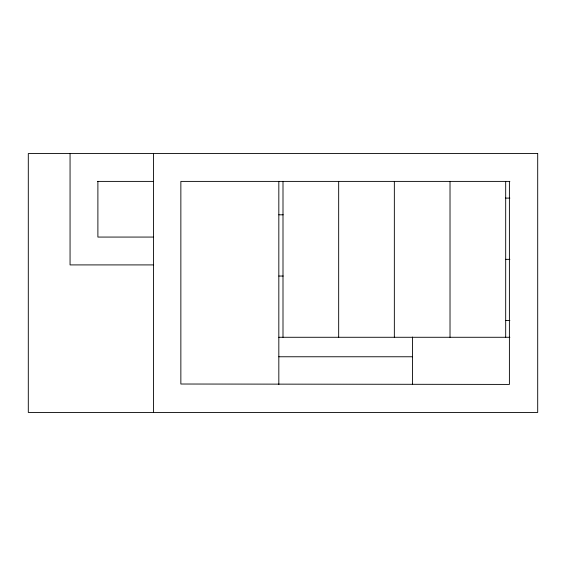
<?xml version="1.0" encoding="UTF-8"?>
<svg xmlns="http://www.w3.org/2000/svg" width="566" height="566" viewBox="0 0 566 566"><rect width="100%" height="100%" fill="white"/><g stroke="black" fill="none" stroke-linecap="round" stroke-linejoin="round"><path stroke-width="0.85" d="M97.387 181.396L153.563 181.396M509.867 181.396L180.858 181.396L180.858 384.017L509.4 384.42L509.4 181.396M505.466 198.1L509.867 198.1M278.826 214.804L283.219 214.804M153.563 237.069L97.89 237.069L97.89 181.396M505.466 259.341L509.867 259.341M153.563 264.909L70.057 264.909L70.057 153.563M278.826 276.038L283.219 276.038M505.466 320.575L509.867 320.575M278.826 337.279L509.867 337.279M278.826 356.764L412.437 356.764M505.686 181.396L505.686 337.279M450.02 181.396L450.02 337.279M412.437 337.067L412.437 384.441M394.346 181.396L394.346 337.279M338.673 181.396L338.673 337.279M283 181.396L283 337.279M278.826 181.396L278.826 384.441M153.563 153.563L153.563 412.437M537.7 153.563L28.3 153.563L28.3 412.437L537.7 412.437L537.7 153.563"/></g></svg>
